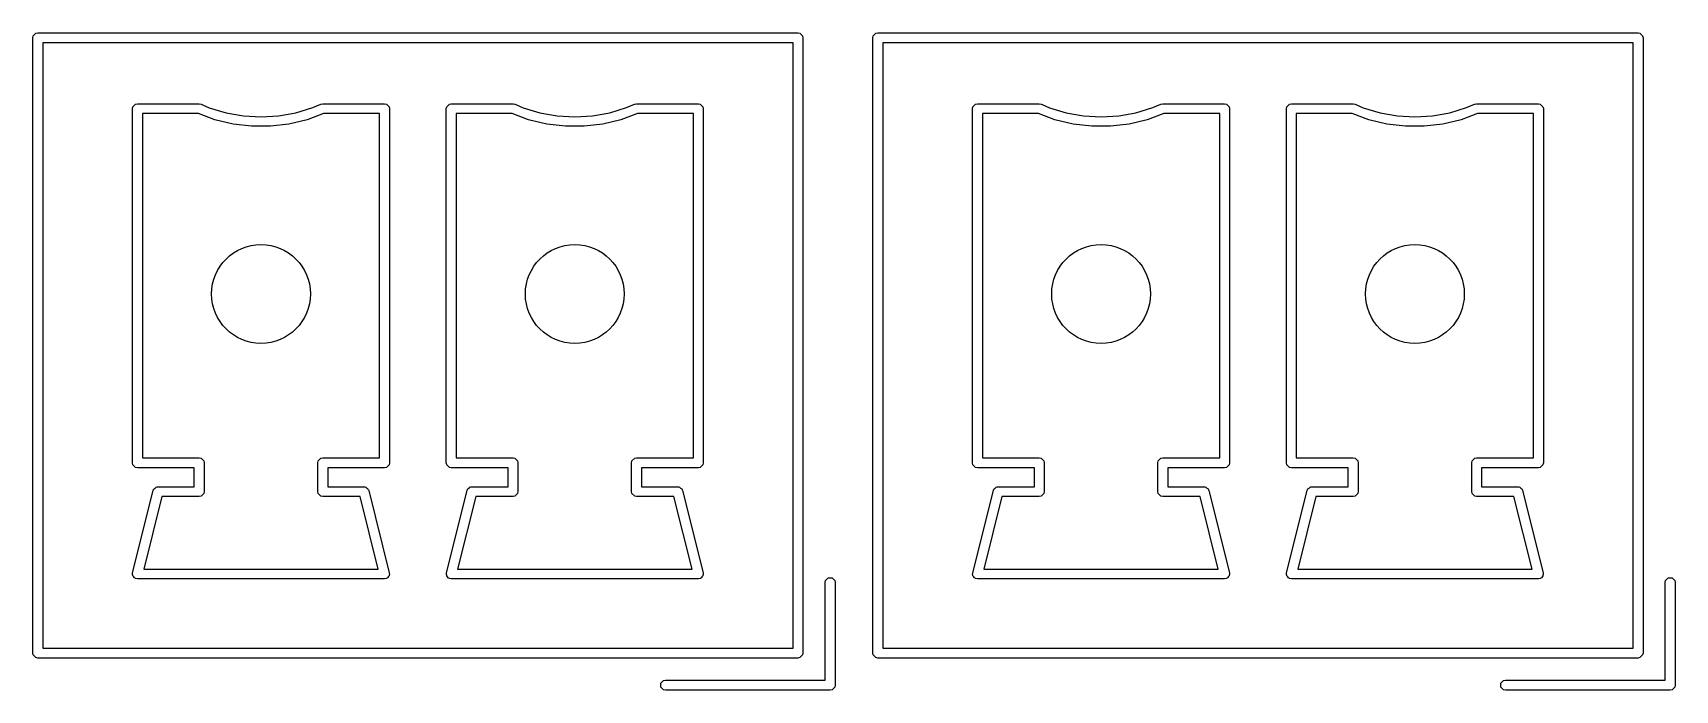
# Model space of a CAD drawing. Extents: x 89 to 178, y -115 to -57.
# Drawn here: x 99.71 to 119.65, y -82.21 to -74.23 of the extents above; entities that cross this region are included whole.
import ezdxf

# ---------------------------------------------------------------- set-up
doc = ezdxf.new("R2010")
doc.units = 0
doc.layers.add('BLACK', color=7, linetype='CONTINUOUS')

msp = doc.modelspace()

# ---------------------------------------------------------------- linework, layer by layer
at = {"layer": 'BLACK', "linetype": 'CONTINUOUS'}
for p, q in [((99.7075, -74.29), (99.712067, -74.267039)), ((99.7075, -81.76), (99.7075, -74.29)), ((99.712067, -74.267039), (99.744539, -74.234567)), ((99.744539, -74.234567), (99.7675, -74.23)), ((99.7675, -74.23), (108.9975, -74.23)), ((99.8275, -74.35), (99.8275, -81.7)), ((108.9375, -74.35), (99.8275, -74.35)), ((108.9375, -81.7), (108.9375, -74.35)), ((108.9975, -74.23), (109.020461, -74.234567)), ((109.020461, -74.234567), (109.052933, -74.267039)), ((109.052933, -74.267039), (109.0575, -74.29)), ((109.0575, -74.29), (109.0575, -81.76)), ((109.9075, -74.29), (109.912067, -74.267039)), ((109.9075, -81.76), (109.9075, -74.29)), ((109.912067, -74.267039), (109.944539, -74.234567)), ((109.944539, -74.234567), (109.9675, -74.23)), ((109.9675, -74.23), (119.1975, -74.23)), ((110.0275, -74.35), (110.0275, -81.7)), ((119.1375, -74.35), (110.0275, -74.35)), ((119.1375, -81.7), (119.1375, -74.35)), ((119.1975, -74.23), (119.220461, -74.234567)), ((119.220461, -74.234567), (119.252933, -74.267039)), ((119.252933, -74.267039), (119.2575, -74.29)), ((119.2575, -74.29), (119.2575, -81.76)), ((100.9175, -75.15), (100.922067, -75.127039)), ((100.9175, -79.45), (100.9175, -75.15)), ((100.922067, -75.127039), (100.954539, -75.094567)), ((100.954539, -75.094567), (100.9775, -75.09)), ((100.9775, -75.09), (101.7275, -75.09)), ((101.7275, -75.09), (101.750461, -75.094567)), ((101.750461, -75.094567), (101.751047, -75.095153)), ((101.751047, -75.095153), (101.75206, -75.095256)), ((101.75206, -75.095256), (101.75206, -75.095255)), ((101.75206, -75.095255), (101.849809, -75.138347)), ((101.849809, -75.138347), (102.054132, -75.200792)), ((102.901232, -75.200704), (103.105542, -75.138217)), ((103.105542, -75.138217), (103.203281, -75.095105)), ((103.203281, -75.095105), (103.203282, -75.095105)), ((103.203282, -75.095105), (103.204082, -75.095023)), ((103.204082, -75.095023), (103.204539, -75.094567)), ((103.204539, -75.094567), (103.2275, -75.09)), ((103.2275, -75.09), (103.9775, -75.09)), ((103.9775, -75.09), (104.000461, -75.094567)), ((104.000461, -75.094567), (104.032933, -75.127039)), ((104.032933, -75.127039), (104.0375, -75.15)), ((104.0375, -75.15), (104.0375, -79.45)), ((104.7275, -75.15), (104.732067, -75.127039)), ((104.7275, -79.45), (104.7275, -75.15)), ((104.732067, -75.127039), (104.764539, -75.094567)), ((104.764539, -75.094567), (104.7875, -75.09)), ((104.7875, -75.09), (105.5375, -75.09)), ((105.5375, -75.09), (105.560461, -75.094567)), ((105.560461, -75.094567), (105.561047, -75.095153)), ((105.561047, -75.095153), (105.56206, -75.095256)), ((105.56206, -75.095256), (105.56206, -75.095255)), ((105.56206, -75.095255), (105.659809, -75.138347)), ((105.659809, -75.138347), (105.864132, -75.200792)), ((106.711232, -75.200704), (106.915542, -75.138217)), ((106.915542, -75.138217), (107.013281, -75.095105)), ((107.013281, -75.095105), (107.013282, -75.095105)), ((107.013282, -75.095105), (107.014082, -75.095023)), ((107.014082, -75.095023), (107.014539, -75.094567)), ((107.014539, -75.094567), (107.0375, -75.09)), ((107.0375, -75.09), (107.7875, -75.09)), ((107.7875, -75.09), (107.810461, -75.094567)), ((107.810461, -75.094567), (107.842933, -75.127039)), ((107.842933, -75.127039), (107.8475, -75.15)), ((107.8475, -75.15), (107.8475, -79.45)), ((111.1175, -75.15), (111.122067, -75.127039)), ((111.1175, -79.45), (111.1175, -75.15)), ((111.122067, -75.127039), (111.154539, -75.094567)), ((111.154539, -75.094567), (111.1775, -75.09)), ((111.1775, -75.09), (111.9275, -75.09)), ((111.9275, -75.09), (111.950461, -75.094567)), ((111.950461, -75.094567), (111.951047, -75.095153)), ((111.951047, -75.095153), (111.95206, -75.095256)), ((111.95206, -75.095256), (111.95206, -75.095255)), ((111.95206, -75.095255), (112.049809, -75.138347)), ((112.049809, -75.138347), (112.254132, -75.200792)), ((113.101232, -75.200704), (113.305542, -75.138217)), ((113.305542, -75.138217), (113.403281, -75.095105)), ((113.403281, -75.095105), (113.403282, -75.095105)), ((113.403282, -75.095105), (113.404082, -75.095023)), ((113.404082, -75.095023), (113.404539, -75.094567)), ((113.404539, -75.094567), (113.4275, -75.09)), ((113.4275, -75.09), (114.1775, -75.09)), ((114.1775, -75.09), (114.200461, -75.094567)), ((114.200461, -75.094567), (114.232933, -75.127039)), ((114.232933, -75.127039), (114.2375, -75.15)), ((114.2375, -75.15), (114.2375, -79.45)), ((114.9275, -75.15), (114.932067, -75.127039)), ((114.9275, -79.45), (114.9275, -75.15)), ((114.932067, -75.127039), (114.964539, -75.094567)), ((114.964539, -75.094567), (114.9875, -75.09)), ((114.9875, -75.09), (115.7375, -75.09)), ((115.7375, -75.09), (115.760461, -75.094567)), ((115.760461, -75.094567), (115.761047, -75.095153)), ((115.761047, -75.095153), (115.76206, -75.095256)), ((115.76206, -75.095256), (115.76206, -75.095255)), ((115.76206, -75.095255), (115.859809, -75.138347)), ((115.859809, -75.138347), (116.064132, -75.200792)), ((116.911232, -75.200704), (117.115542, -75.138217)), ((117.115542, -75.138217), (117.213281, -75.095105)), ((117.213281, -75.095105), (117.213282, -75.095105)), ((117.213282, -75.095105), (117.214082, -75.095023)), ((117.214082, -75.095023), (117.214539, -75.094567)), ((117.214539, -75.094567), (117.2375, -75.09)), ((117.2375, -75.09), (117.9875, -75.09)), ((117.9875, -75.09), (118.010461, -75.094567)), ((118.010461, -75.094567), (118.042933, -75.127039)), ((118.042933, -75.127039), (118.0475, -75.15)), ((118.0475, -75.15), (118.0475, -79.45)), ((101.0375, -75.21), (101.0375, -79.39)), ((101.716947, -75.21), (101.0375, -75.21)), ((101.916895, -75.284337), (101.716947, -75.21)), ((102.138032, -75.337811), (101.916895, -75.284337)), ((102.054132, -75.200792), (102.26441, -75.238604)), ((102.363944, -75.364726), (102.138032, -75.337811)), ((102.26441, -75.238604), (102.477687, -75.251253)), ((102.591454, -75.364702), (102.363944, -75.364726)), ((102.477687, -75.251253), (102.690961, -75.23856)), ((102.81736, -75.33774), (102.591454, -75.364702)), ((102.690961, -75.23856), (102.901232, -75.200704)), ((103.038486, -75.28422), (102.81736, -75.33774)), ((103.237995, -75.21), (103.038486, -75.28422)), ((103.9175, -75.21), (103.237995, -75.21)), ((103.9175, -79.39), (103.9175, -75.21)), ((104.8475, -75.21), (104.8475, -79.39)), ((105.526947, -75.21), (104.8475, -75.21)), ((105.726895, -75.284337), (105.526947, -75.21)), ((105.948032, -75.337811), (105.726895, -75.284337)), ((105.864132, -75.200792), (106.07441, -75.238604)), ((106.173944, -75.364726), (105.948032, -75.337811)), ((106.07441, -75.238604), (106.287687, -75.251253)), ((106.401454, -75.364702), (106.173944, -75.364726)), ((106.287687, -75.251253), (106.500961, -75.23856)), ((106.62736, -75.33774), (106.401454, -75.364702)), ((106.500961, -75.23856), (106.711232, -75.200704)), ((106.848486, -75.28422), (106.62736, -75.33774)), ((107.047995, -75.21), (106.848486, -75.28422)), ((107.7275, -75.21), (107.047995, -75.21)), ((107.7275, -79.39), (107.7275, -75.21)), ((111.2375, -75.21), (111.2375, -79.39)), ((111.916947, -75.21), (111.2375, -75.21)), ((112.116895, -75.284337), (111.916947, -75.21)), ((112.338032, -75.337811), (112.116895, -75.284337)), ((112.254132, -75.200792), (112.46441, -75.238604)), ((112.563944, -75.364726), (112.338032, -75.337811)), ((112.46441, -75.238604), (112.677687, -75.251253)), ((112.791454, -75.364702), (112.563944, -75.364726)), ((112.677687, -75.251253), (112.890961, -75.23856)), ((113.01736, -75.33774), (112.791454, -75.364702)), ((112.890961, -75.23856), (113.101232, -75.200704)), ((113.238486, -75.28422), (113.01736, -75.33774)), ((113.437995, -75.21), (113.238486, -75.28422)), ((114.1175, -75.21), (113.437995, -75.21)), ((114.1175, -79.39), (114.1175, -75.21)), ((115.0475, -75.21), (115.0475, -79.39)), ((115.726947, -75.21), (115.0475, -75.21)), ((115.926895, -75.284337), (115.726947, -75.21)), ((116.148032, -75.337811), (115.926895, -75.284337)), ((116.064132, -75.200792), (116.27441, -75.238604)), ((116.373944, -75.364726), (116.148032, -75.337811)), ((116.27441, -75.238604), (116.487687, -75.251253)), ((116.601454, -75.364702), (116.373944, -75.364726)), ((116.487687, -75.251253), (116.700961, -75.23856)), ((116.82736, -75.33774), (116.601454, -75.364702)), ((116.700961, -75.23856), (116.911232, -75.200704)), ((117.048486, -75.28422), (116.82736, -75.33774)), ((117.247995, -75.21), (117.048486, -75.28422)), ((117.9275, -75.21), (117.247995, -75.21)), ((117.9275, -79.39), (117.9275, -75.21)), ((100.922067, -79.472961), (100.9175, -79.45)), ((100.954539, -79.505433), (100.922067, -79.472961)), ((100.9775, -79.51), (100.954539, -79.505433)), ((101.6675, -79.51), (100.9775, -79.51)), ((101.0375, -79.39), (101.7275, -79.39)), ((101.6675, -79.74), (101.6675, -79.51)), ((101.7275, -79.39), (101.750461, -79.394567)), ((101.750461, -79.394567), (101.782933, -79.427039)), ((101.782933, -79.427039), (101.7875, -79.45)), ((101.7875, -79.45), (101.7875, -79.8)), ((103.1675, -79.45), (103.172067, -79.427039)), ((103.1675, -79.8), (103.1675, -79.45)), ((103.172067, -79.427039), (103.204539, -79.394567)), ((103.204539, -79.394567), (103.2275, -79.39)), ((103.2275, -79.39), (103.9175, -79.39)), ((103.9775, -79.51), (103.2875, -79.51)), ((103.2875, -79.51), (103.2875, -79.74)), ((104.000461, -79.505433), (103.9775, -79.51)), ((104.032933, -79.472961), (104.000461, -79.505433)), ((104.0375, -79.45), (104.032933, -79.472961)), ((104.732067, -79.472961), (104.7275, -79.45)), ((104.764539, -79.505433), (104.732067, -79.472961)), ((104.7875, -79.51), (104.764539, -79.505433)), ((105.4775, -79.51), (104.7875, -79.51)), ((104.8475, -79.39), (105.5375, -79.39)), ((105.4775, -79.74), (105.4775, -79.51)), ((105.5375, -79.39), (105.560461, -79.394567)), ((105.560461, -79.394567), (105.592933, -79.427039)), ((105.592933, -79.427039), (105.5975, -79.45)), ((105.5975, -79.45), (105.5975, -79.8)), ((106.9775, -79.45), (106.982067, -79.427039)), ((106.9775, -79.8), (106.9775, -79.45)), ((106.982067, -79.427039), (107.014539, -79.394567)), ((107.014539, -79.394567), (107.0375, -79.39)), ((107.0375, -79.39), (107.7275, -79.39)), ((107.7875, -79.51), (107.0975, -79.51)), ((107.0975, -79.51), (107.0975, -79.74)), ((107.810461, -79.505433), (107.7875, -79.51)), ((107.842933, -79.472961), (107.810461, -79.505433)), ((107.8475, -79.45), (107.842933, -79.472961)), ((111.122067, -79.472961), (111.1175, -79.45)), ((111.154539, -79.505433), (111.122067, -79.472961)), ((111.1775, -79.51), (111.154539, -79.505433)), ((111.8675, -79.51), (111.1775, -79.51)), ((111.2375, -79.39), (111.9275, -79.39)), ((111.8675, -79.74), (111.8675, -79.51)), ((111.9275, -79.39), (111.950461, -79.394567)), ((111.950461, -79.394567), (111.982933, -79.427039)), ((111.982933, -79.427039), (111.9875, -79.45)), ((111.9875, -79.45), (111.9875, -79.8)), ((113.3675, -79.45), (113.372067, -79.427039)), ((113.3675, -79.8), (113.3675, -79.45)), ((113.372067, -79.427039), (113.404539, -79.394567)), ((113.404539, -79.394567), (113.4275, -79.39)), ((113.4275, -79.39), (114.1175, -79.39)), ((114.1775, -79.51), (113.4875, -79.51)), ((113.4875, -79.51), (113.4875, -79.74)), ((114.200461, -79.505433), (114.1775, -79.51)), ((114.232933, -79.472961), (114.200461, -79.505433)), ((114.2375, -79.45), (114.232933, -79.472961)), ((114.932067, -79.472961), (114.9275, -79.45)), ((114.964539, -79.505433), (114.932067, -79.472961)), ((114.9875, -79.51), (114.964539, -79.505433)), ((115.6775, -79.51), (114.9875, -79.51)), ((115.0475, -79.39), (115.7375, -79.39)), ((115.6775, -79.74), (115.6775, -79.51)), ((115.7375, -79.39), (115.760461, -79.394567)), ((115.760461, -79.394567), (115.792933, -79.427039)), ((115.792933, -79.427039), (115.7975, -79.45)), ((115.7975, -79.45), (115.7975, -79.8)), ((117.1775, -79.45), (117.182067, -79.427039)), ((117.1775, -79.8), (117.1775, -79.45)), ((117.182067, -79.427039), (117.214539, -79.394567)), ((117.214539, -79.394567), (117.2375, -79.39)), ((117.2375, -79.39), (117.9275, -79.39)), ((117.9875, -79.51), (117.2975, -79.51)), ((117.2975, -79.51), (117.2975, -79.74)), ((118.010461, -79.505433), (117.9875, -79.51)), ((118.042933, -79.472961), (118.010461, -79.505433)), ((118.0475, -79.45), (118.042933, -79.472961)), ((101.179291, -79.76428), (101.193127, -79.755978)), ((101.193127, -79.755978), (101.204539, -79.744567)), ((101.204539, -79.744567), (101.21592, -79.742303)), ((101.21592, -79.742303), (101.218669, -79.740654)), ((101.218669, -79.740654), (101.221125, -79.741267)), ((101.221125, -79.741267), (101.2275, -79.74)), ((101.2275, -79.74), (101.6675, -79.74)), ((103.2875, -79.74), (103.7275, -79.74)), ((103.7275, -79.74), (103.733872, -79.741267)), ((103.733872, -79.741267), (103.736331, -79.740653)), ((103.736331, -79.740653), (103.739082, -79.742303)), ((103.739082, -79.742303), (103.750461, -79.744567)), ((103.750461, -79.744567), (103.761871, -79.755977)), ((103.761871, -79.755977), (103.775709, -79.76428)), ((104.989291, -79.76428), (105.003127, -79.755978)), ((105.003127, -79.755978), (105.014539, -79.744567)), ((105.014539, -79.744567), (105.02592, -79.742303)), ((105.02592, -79.742303), (105.028669, -79.740654)), ((105.028669, -79.740654), (105.031125, -79.741267)), ((105.031125, -79.741267), (105.0375, -79.74)), ((105.0375, -79.74), (105.4775, -79.74)), ((107.0975, -79.74), (107.5375, -79.74)), ((107.5375, -79.74), (107.543872, -79.741267)), ((107.543872, -79.741267), (107.546331, -79.740653)), ((107.546331, -79.740653), (107.549082, -79.742303)), ((107.549082, -79.742303), (107.560461, -79.744567)), ((107.560461, -79.744567), (107.571871, -79.755977)), ((107.571871, -79.755977), (107.585709, -79.76428)), ((111.379291, -79.76428), (111.393127, -79.755978)), ((111.393127, -79.755978), (111.404539, -79.744567)), ((111.404539, -79.744567), (111.41592, -79.742303)), ((111.41592, -79.742303), (111.418669, -79.740654)), ((111.418669, -79.740654), (111.421125, -79.741267)), ((111.421125, -79.741267), (111.4275, -79.74)), ((111.4275, -79.74), (111.8675, -79.74)), ((113.4875, -79.74), (113.9275, -79.74)), ((113.9275, -79.74), (113.933872, -79.741267)), ((113.933872, -79.741267), (113.936331, -79.740653)), ((113.936331, -79.740653), (113.939082, -79.742303)), ((113.939082, -79.742303), (113.950461, -79.744567)), ((113.950461, -79.744567), (113.961871, -79.755977)), ((113.961871, -79.755977), (113.975709, -79.76428)), ((115.189291, -79.76428), (115.203127, -79.755978)), ((115.203127, -79.755978), (115.214539, -79.744567)), ((115.214539, -79.744567), (115.22592, -79.742303)), ((115.22592, -79.742303), (115.228669, -79.740654)), ((115.228669, -79.740654), (115.231125, -79.741267)), ((115.231125, -79.741267), (115.2375, -79.74)), ((115.2375, -79.74), (115.6775, -79.74)), ((117.2975, -79.74), (117.7375, -79.74)), ((117.7375, -79.74), (117.743872, -79.741267)), ((117.743872, -79.741267), (117.746331, -79.740653)), ((117.746331, -79.740653), (117.749082, -79.742303)), ((117.749082, -79.742303), (117.760461, -79.744567)), ((117.760461, -79.744567), (117.771871, -79.755977)), ((117.771871, -79.755977), (117.785709, -79.76428)), ((100.919291, -80.785448), (101.169291, -79.785448)), ((101.274346, -79.86), (101.054347, -80.74)), ((101.169291, -79.785448), (101.172067, -79.779571)), ((101.172067, -79.777039), (101.174334, -79.774771)), ((101.172067, -79.779571), (101.172067, -79.777039)), ((101.174334, -79.774771), (101.179291, -79.76428)), ((101.7275, -79.86), (101.274346, -79.86)), ((101.750461, -79.855433), (101.7275, -79.86)), ((101.782933, -79.822961), (101.750461, -79.855433)), ((101.7875, -79.8), (101.782933, -79.822961)), ((103.172067, -79.822961), (103.1675, -79.8)), ((103.204539, -79.855433), (103.172067, -79.822961)), ((103.2275, -79.86), (103.204539, -79.855433)), ((103.680653, -79.86), (103.2275, -79.86)), ((103.900653, -80.74), (103.680653, -79.86)), ((103.775709, -79.76428), (103.780665, -79.774771)), ((103.780665, -79.774771), (103.782933, -79.777039)), ((103.782933, -79.777039), (103.782933, -79.779571)), ((103.782933, -79.779571), (103.785709, -79.785448)), ((103.785709, -79.785448), (104.035708, -80.785447)), ((104.729291, -80.785448), (104.979291, -79.785448)), ((105.084346, -79.86), (104.864347, -80.74)), ((104.979291, -79.785448), (104.982067, -79.779571)), ((104.982067, -79.777039), (104.984334, -79.774771)), ((104.982067, -79.779571), (104.982067, -79.777039)), ((104.984334, -79.774771), (104.989291, -79.76428)), ((105.5375, -79.86), (105.084346, -79.86)), ((105.560461, -79.855433), (105.5375, -79.86)), ((105.592933, -79.822961), (105.560461, -79.855433)), ((105.5975, -79.8), (105.592933, -79.822961)), ((106.982067, -79.822961), (106.9775, -79.8)), ((107.014539, -79.855433), (106.982067, -79.822961)), ((107.0375, -79.86), (107.014539, -79.855433)), ((107.490653, -79.86), (107.0375, -79.86)), ((107.710653, -80.74), (107.490653, -79.86)), ((107.585709, -79.76428), (107.590665, -79.774771)), ((107.590665, -79.774771), (107.592933, -79.777039)), ((107.592933, -79.777039), (107.592933, -79.779571)), ((107.592933, -79.779571), (107.595709, -79.785448)), ((107.595709, -79.785448), (107.845708, -80.785447)), ((111.119291, -80.785448), (111.369291, -79.785448)), ((111.474346, -79.86), (111.254347, -80.74)), ((111.369291, -79.785448), (111.372067, -79.779571)), ((111.372067, -79.777039), (111.374334, -79.774771)), ((111.372067, -79.779571), (111.372067, -79.777039)), ((111.374334, -79.774771), (111.379291, -79.76428)), ((111.9275, -79.86), (111.474346, -79.86)), ((111.950461, -79.855433), (111.9275, -79.86)), ((111.982933, -79.822961), (111.950461, -79.855433)), ((111.9875, -79.8), (111.982933, -79.822961)), ((113.372067, -79.822961), (113.3675, -79.8)), ((113.404539, -79.855433), (113.372067, -79.822961)), ((113.4275, -79.86), (113.404539, -79.855433)), ((113.880653, -79.86), (113.4275, -79.86)), ((114.100653, -80.74), (113.880653, -79.86)), ((113.975709, -79.76428), (113.980665, -79.774771)), ((113.980665, -79.774771), (113.982933, -79.777039)), ((113.982933, -79.777039), (113.982933, -79.779571)), ((113.982933, -79.779571), (113.985709, -79.785448)), ((113.985709, -79.785448), (114.235708, -80.785447)), ((114.929291, -80.785448), (115.179291, -79.785448)), ((115.284346, -79.86), (115.064347, -80.74)), ((115.179291, -79.785448), (115.182067, -79.779571)), ((115.182067, -79.777039), (115.184334, -79.774771)), ((115.182067, -79.779571), (115.182067, -79.777039)), ((115.184334, -79.774771), (115.189291, -79.76428)), ((115.7375, -79.86), (115.284346, -79.86)), ((115.760461, -79.855433), (115.7375, -79.86)), ((115.792933, -79.822961), (115.760461, -79.855433)), ((115.7975, -79.8), (115.792933, -79.822961)), ((117.182067, -79.822961), (117.1775, -79.8)), ((117.214539, -79.855433), (117.182067, -79.822961)), ((117.2375, -79.86), (117.214539, -79.855433)), ((117.690653, -79.86), (117.2375, -79.86)), ((117.910653, -80.74), (117.690653, -79.86)), ((117.785709, -79.76428), (117.790665, -79.774771)), ((117.790665, -79.774771), (117.792933, -79.777039)), ((117.792933, -79.777039), (117.792933, -79.779571)), ((117.792933, -79.779571), (117.795709, -79.785448)), ((117.795709, -79.785448), (118.045708, -80.785447)), ((101.054347, -80.74), (103.900653, -80.74)), ((104.864347, -80.74), (107.710653, -80.74)), ((111.254347, -80.74), (114.100653, -80.74)), ((115.064347, -80.74), (117.910653, -80.74)), ((100.918153, -80.808831), (100.919291, -80.785448)), ((100.922067, -80.815354), (100.918153, -80.808831)), ((100.922067, -80.822961), (100.922067, -80.815354)), ((100.933477, -80.834371), (100.922067, -80.822961)), ((100.94178, -80.848209), (100.933477, -80.834371)), ((100.94916, -80.850054), (100.94178, -80.848209)), ((100.954539, -80.855433), (100.94916, -80.850054)), ((100.9775, -80.86), (100.954539, -80.855433)), ((103.9775, -80.86), (100.9775, -80.86)), ((104.000461, -80.855433), (103.9775, -80.86)), ((104.00584, -80.850053), (104.000461, -80.855433)), ((104.01322, -80.848209), (104.00584, -80.850053)), ((104.021522, -80.834371), (104.01322, -80.848209)), ((104.032933, -80.822961), (104.021522, -80.834371)), ((104.036847, -80.808831), (104.032933, -80.815354)), ((104.032933, -80.815354), (104.032933, -80.822961)), ((104.035708, -80.785447), (104.036847, -80.808831)), ((104.728153, -80.808831), (104.729291, -80.785448)), ((104.732067, -80.815354), (104.728153, -80.808831)), ((104.732067, -80.822961), (104.732067, -80.815354)), ((104.743477, -80.834371), (104.732067, -80.822961)), ((104.75178, -80.848209), (104.743477, -80.834371)), ((104.75916, -80.850054), (104.75178, -80.848209)), ((104.764539, -80.855433), (104.75916, -80.850054)), ((104.7875, -80.86), (104.764539, -80.855433)), ((107.7875, -80.86), (104.7875, -80.86)), ((107.810461, -80.855433), (107.7875, -80.86)), ((107.81584, -80.850053), (107.810461, -80.855433)), ((107.82322, -80.848209), (107.81584, -80.850053)), ((107.831522, -80.834371), (107.82322, -80.848209)), ((107.842933, -80.822961), (107.831522, -80.834371)), ((107.846847, -80.808831), (107.842933, -80.815354)), ((107.842933, -80.815354), (107.842933, -80.822961)), ((107.845708, -80.785447), (107.846847, -80.808831)), ((109.3275, -80.9), (109.332067, -80.877039)), ((109.3275, -82.09), (109.3275, -80.9)), ((109.332067, -80.877039), (109.364539, -80.844567)), ((109.364539, -80.844567), (109.410461, -80.844567)), ((109.410461, -80.844567), (109.442933, -80.877039)), ((109.442933, -80.877039), (109.4475, -80.9)), ((109.4475, -80.9), (109.4475, -82.15)), ((111.118153, -80.808831), (111.119291, -80.785448)), ((111.122067, -80.815354), (111.118153, -80.808831)), ((111.122067, -80.822961), (111.122067, -80.815354)), ((111.133477, -80.834371), (111.122067, -80.822961)), ((111.14178, -80.848209), (111.133477, -80.834371)), ((111.14916, -80.850054), (111.14178, -80.848209)), ((111.154539, -80.855433), (111.14916, -80.850054)), ((111.1775, -80.86), (111.154539, -80.855433)), ((114.1775, -80.86), (111.1775, -80.86)), ((114.200461, -80.855433), (114.1775, -80.86)), ((114.20584, -80.850053), (114.200461, -80.855433)), ((114.21322, -80.848209), (114.20584, -80.850053)), ((114.221522, -80.834371), (114.21322, -80.848209)), ((114.232933, -80.822961), (114.221522, -80.834371)), ((114.236847, -80.808831), (114.232933, -80.815354)), ((114.232933, -80.815354), (114.232933, -80.822961)), ((114.235708, -80.785447), (114.236847, -80.808831)), ((114.928153, -80.808831), (114.929291, -80.785448)), ((114.932067, -80.815354), (114.928153, -80.808831)), ((114.932067, -80.822961), (114.932067, -80.815354)), ((114.943477, -80.834371), (114.932067, -80.822961)), ((114.95178, -80.848209), (114.943477, -80.834371)), ((114.95916, -80.850054), (114.95178, -80.848209)), ((114.964539, -80.855433), (114.95916, -80.850054)), ((114.9875, -80.86), (114.964539, -80.855433)), ((117.9875, -80.86), (114.9875, -80.86)), ((118.010461, -80.855433), (117.9875, -80.86)), ((118.01584, -80.850053), (118.010461, -80.855433)), ((118.02322, -80.848209), (118.01584, -80.850053)), ((118.031522, -80.834371), (118.02322, -80.848209)), ((118.042933, -80.822961), (118.031522, -80.834371)), ((118.046847, -80.808831), (118.042933, -80.815354)), ((118.042933, -80.815354), (118.042933, -80.822961)), ((118.045708, -80.785447), (118.046847, -80.808831)), ((119.5275, -80.9), (119.532067, -80.877039)), ((119.5275, -82.09), (119.5275, -80.9)), ((119.532067, -80.877039), (119.564539, -80.844567)), ((119.564539, -80.844567), (119.610461, -80.844567)), ((119.610461, -80.844567), (119.642933, -80.877039)), ((119.642933, -80.877039), (119.6475, -80.9)), ((119.6475, -80.9), (119.6475, -82.15)), ((99.8275, -81.7), (108.9375, -81.7)), ((110.0275, -81.7), (119.1375, -81.7)), ((99.712067, -81.782961), (99.7075, -81.76)), ((99.744539, -81.815433), (99.712067, -81.782961)), ((99.7675, -81.82), (99.744539, -81.815433)), ((108.9975, -81.82), (99.7675, -81.82)), ((109.020461, -81.815433), (108.9975, -81.82)), ((109.052933, -81.782961), (109.020461, -81.815433)), ((109.0575, -81.76), (109.052933, -81.782961)), ((109.912067, -81.782961), (109.9075, -81.76)), ((109.944539, -81.815433), (109.912067, -81.782961)), ((109.9675, -81.82), (109.944539, -81.815433)), ((119.1975, -81.82), (109.9675, -81.82)), ((119.220461, -81.815433), (119.1975, -81.82)), ((119.252933, -81.782961), (119.220461, -81.815433)), ((119.2575, -81.76), (119.252933, -81.782961)), ((107.332067, -82.127039), (107.364539, -82.094567)), ((107.332067, -82.172961), (107.332067, -82.127039)), ((107.364539, -82.094567), (107.3875, -82.09)), ((107.3875, -82.09), (109.3275, -82.09)), ((109.4475, -82.15), (109.442933, -82.172961)), ((117.532067, -82.127039), (117.564539, -82.094567)), ((117.532067, -82.172961), (117.532067, -82.127039)), ((117.564539, -82.094567), (117.5875, -82.09)), ((117.5875, -82.09), (119.5275, -82.09)), ((119.6475, -82.15), (119.642933, -82.172961)), ((107.364539, -82.205433), (107.332067, -82.172961)), ((107.3875, -82.21), (107.364539, -82.205433)), ((109.3875, -82.21), (107.3875, -82.21)), ((109.410461, -82.205433), (109.3875, -82.21)), ((109.442933, -82.172961), (109.410461, -82.205433)), ((117.564539, -82.205433), (117.532067, -82.172961)), ((117.5875, -82.21), (117.564539, -82.205433)), ((119.5875, -82.21), (117.5875, -82.21)), ((119.610461, -82.205433), (119.5875, -82.21)), ((119.642933, -82.172961), (119.610461, -82.205433))]:
    msp.add_line(p, q, dxfattribs=at)
at = {"layer": 'BLACK'}
for centre in [(102.4775, -77.4), (102.4775, -77.4), (102.4775, -77.4), (106.2875, -77.4), (106.2875, -77.4), (106.2875, -77.4), (112.6775, -77.4), (112.6775, -77.4), (112.6775, -77.4), (116.4875, -77.4), (116.4875, -77.4), (116.4875, -77.4)]:
    msp.add_circle(centre, 0.6, dxfattribs=at)

doc.saveas('drawing.dxf')
